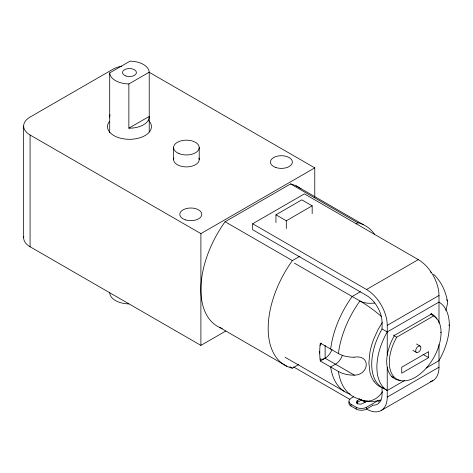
<?xml version="1.0" encoding="UTF-8"?>
<svg xmlns="http://www.w3.org/2000/svg" width="473" height="473" viewBox="0 0 473 473"><rect width="100%" height="100%" fill="white"/><g stroke="black" fill="none" stroke-linecap="round" stroke-linejoin="round"><path stroke-width="0.71" d="M23.65 126.037L23.65 237.807M319.724 351.551L319.724 353.225M354.029 357.233C371.281 354.141 369.295 375.219 354.029 375.16A21.711 12.535 0 0 1 338.408 371.488L320.304 361.023L320.055 358.989A73.522 42.446 -60 0 1 320.055 345.408L320.304 343.091L338.42 353.55A21.711 12.535 0 0 0 354.005 357.221M445.838 310.584L447.606 303.193A21.711 12.535 0 0 0 446.778 299.663M382.29 322.491L377.897 329.918L374.072 338.254A53.065 30.639 -60 0 0 369.939 352.273L368.875 362.862L369.939 372.216A53.065 30.639 -60 0 0 374.072 381.469M109.706 132.635L109.706 72.889L130.069 61.135A19.765 11.411 0 0 1 149.22 72.198L149.22 131.937M109.706 72.889A19.765 11.411 0 0 0 128.863 83.952L149.22 72.198M128.863 128.177L149.22 116.423A19.765 11.411 0 0 1 128.863 128.177L128.863 83.952M121.768 66.143A21.959 12.676 0 0 0 112.899 69.259L30.083 117.073A21.959 12.676 0 0 0 30.083 135L200.895 233.621L314.77 167.874L314.77 197.288M222.257 328.504A80.522 46.49 -60 0 1 225.095 221.742L290.57 183.938A80.522 46.49 -60 0 1 301.076 188.898M372.245 405.107A21.959 12.676 60 0 0 382.06 394.098L382.06 387.517A51.244 29.586 -60 0 1 382.06 328.96L382.06 322.379A21.959 12.676 60 0 0 366.534 295.483L252.659 229.736L252.659 223.759L304.417 193.877L418.292 259.618A29.279 16.904 60 0 1 438.997 295.483L438.997 323.094M275.948 222.576L275.948 214.795L301.827 199.848L312.18 205.826L312.18 213.613M275.948 214.795L286.301 220.773L312.18 205.826M225.095 221.742L292.385 260.588L299.983 256.2M356.104 223.8L357.86 222.789A80.522 46.49 -60 0 1 374.48 234.206M23.768 236.494A21.959 12.676 0 0 0 30.083 246.77L200.895 345.391L225.846 330.982M360.438 291.723L352.172 296.494A73.522 42.446 -60 0 0 330.657 349.068M252.659 223.759L366.534 289.506L418.292 259.618M289.848 366.711L292.385 368.177L298.741 364.506M320.304 361.023L325.122 358.238L354.431 375.16M387.239 355.158L387.239 325.365L438.997 295.483M382.06 328.96L387.239 331.945L438.997 302.064A51.244 29.586 -60 0 1 438.997 360.621L426.238 367.994M393.879 334.99L394.523 335.363L431.707 313.895A37.349 21.563 -60 0 1 436.727 318.991M393.631 335.458L396.705 337.231L433.67 315.887L430.596 314.113M353.591 396.788L351.001 398.284A7.32 4.227 0 0 0 351.001 404.261L351.001 406.053L356.181 409.044A7.32 4.227 0 0 0 366.534 409.044L372.357 405.68M428.644 357.641L401.731 373.179L401.731 367.202L428.644 351.664L428.644 357.641L423.057 354.413M357.476 404.072L357.476 403.516A3.66 2.111 0 0 1 357.476 400.525L359.74 399.218M356.571 403.173A3.66 2.111 0 0 1 357.476 402.316L361.679 399.892M367.178 400.897L362.649 403.516A3.66 2.111 0 0 1 357.476 403.516M382.06 387.517L387.239 390.509L404.462 380.564M351.001 404.261L356.181 407.247A7.32 4.227 0 0 0 366.534 407.247L376.886 401.27A5.126 2.956 -60 0 0 377.88 400.536M366.534 407.247L366.534 409.044A29.279 16.904 60 0 0 387.239 397.089L438.997 367.202L438.997 344.663M381.173 410.493L432.931 380.611M380.877 400.176C374.391 401.672 367.255 402.458 360.982 399.75M374.793 303.045C369.803 303.56 364.435 303.471 359.935 300.982L294.496 263.195M383.804 388.191C379.86 387.269 376.437 384.715 374.072 381.469M149.078 72.209L314.77 167.874M296.116 185.859L363.406 224.71M290.57 183.938L357.86 222.789M431.063 313.522L431.707 313.895M448.706 324.992L449.35 325.365M440.452 332.182L441.067 332.537M416.471 343.995L420.125 346.106A3.66 2.111 -60 0 1 418.966 351.776A3.66 2.111 -60 0 1 415.791 349.943A3.66 2.111 -60 0 1 420.125 346.106M412.811 350.333L416.465 352.444M359.45 398.928L359.935 399.206A21.959 17.661 -76.8 0 0 382.509 391.804M360.603 399.644L365.345 402.381M285.16 357.292L344.054 391.254M293.579 366.924L349.925 399.454M219.555 327.405L286.839 366.25M433.564 274.263C441.043 281.258 445.584 290.93 447.346 300.934M387.239 367.296L387.239 397.089M357.476 400.525L357.476 402.316M356.181 407.247L356.181 409.044M325.122 345.325L325.122 358.238M286.301 220.773L286.301 228.554M200.895 233.621L200.895 345.391M199.21 147.552L199.21 159.507M173.591 147.552L173.591 159.507M30.083 135L30.083 246.77M128.863 303.903A19.765 11.411 0 0 1 109.706 292.846M109.706 117.121A19.765 11.411 0 0 1 110.032 114.691M433.67 315.887A36.598 21.131 -60 0 1 433.428 358.15A36.598 21.131 -60 0 1 396.948 379.21A36.598 21.131 -60 0 1 396.705 337.231M430.471 271.945A73.522 42.446 -60 0 1 431.299 272.696M359.935 399.206A73.522 42.446 -60 0 1 338.42 371.482M338.42 353.55A73.522 42.446 -60 0 1 359.935 300.982A21.959 3.086 35.8 0 1 381.333 316.496M350.014 394.121A73.522 42.446 -60 0 1 330.657 366.995L335.475 364.216A10.98 6.338 -60 0 0 342.369 355.389M380.144 399.845A7.32 4.227 -60 0 1 378.305 402.015M351.001 406.053A7.32 4.227 0 0 1 349.204 401.784M332.016 349.411A10.98 6.338 -60 0 1 320.055 358.989M320.055 345.408A10.98 6.338 -60 0 1 321.551 343.374M387.239 390.509A51.244 29.586 -60 0 1 387.239 331.945M366.534 289.506A29.279 16.904 60 0 1 387.239 325.365M438.997 367.202A29.279 16.904 60 0 1 430.211 381.681M400.223 380.339A37.349 21.563 -60 0 1 394.523 335.363M393.749 377.206A37.349 21.563 -60 0 1 391.295 376.579M292.385 368.177A80.522 46.49 -60 0 1 292.385 260.588M148.664 120.485A21.959 12.676 0 0 1 130.542 139.299A21.959 12.676 0 0 1 109.31 121.596M198.938 157.994A12.812 7.397 0 0 1 186.403 166.904A12.812 7.397 0 0 1 173.863 157.994M125.989 76.023A6.953 4.015 0 0 0 136.419 72.546A6.953 4.015 0 0 0 125.989 69.064A6.953 4.015 0 0 0 125.989 76.023M185.31 219.833A10.98 6.338 0 0 0 201.782 214.346A10.98 6.338 0 0 0 185.31 208.853A10.98 6.338 0 0 0 185.31 219.833M275.895 167.537A10.98 6.338 0 0 0 292.367 162.05A10.98 6.338 0 0 0 275.895 156.557A10.98 6.338 0 0 0 275.895 167.537M178.883 153.542A12.812 7.397 0 0 0 199.145 148.315A12.812 7.397 0 0 0 181.177 140.8A12.812 7.397 0 0 0 178.883 153.542"/></g></svg>
